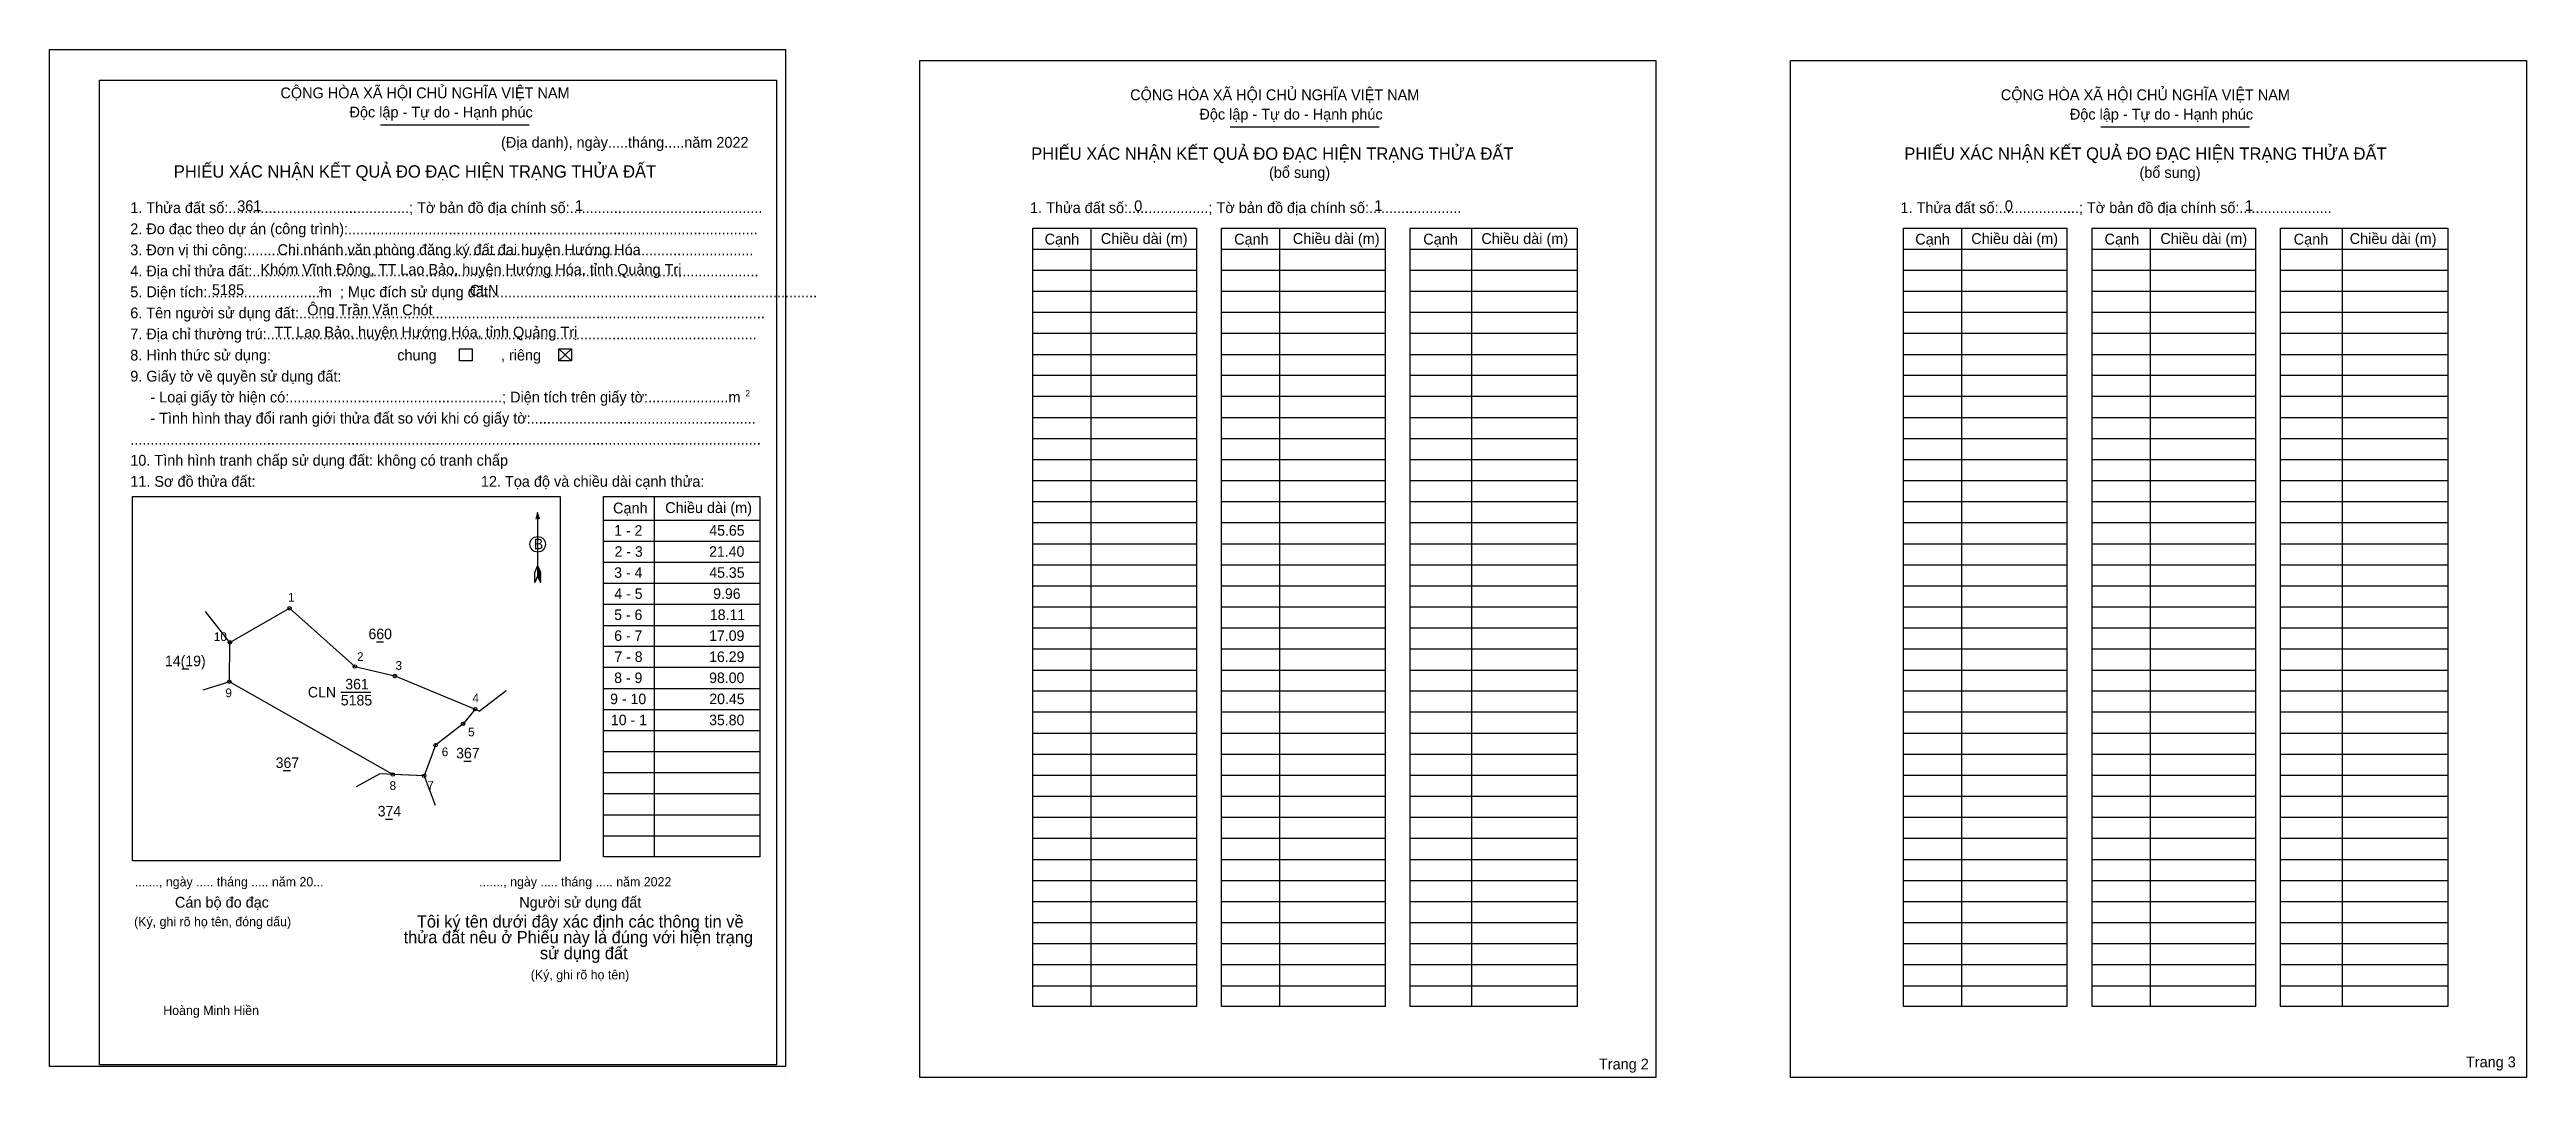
# Model space of a CAD drawing. Extents: x 538400 to 539691, y 1838113 to 1838649.
import ezdxf

# ---------------------------------------------------------------- set-up
doc = ezdxf.new("R2010")
doc.units = 0
for name, color, linetype in [('Level 1', 7, 'Continuous'), ('Level 10', 7, 'Continuous'), ('Level 11', 7, 'Continuous'), ('Level 12', 7, 'Continuous'), ('Level 13', 7, 'Continuous'), ('Level 2', 7, 'Continuous'), ('Level 27', 7, 'Continuous'), ('Level 3', 7, 'Continuous'), ('Level 36', 7, 'Continuous'), ('Level 48', 7, 'Continuous'), ('Level 50', 7, 'Continuous'), ('Level 52', 7, 'Continuous'), ('Level 6', 7, 'Continuous'), ('Level 9', 7, 'Continuous')]:
    doc.layers.add(name, color=color, linetype=linetype)

msp = doc.modelspace()

# ---------------------------------------------------------------- linework, layer by layer
at = {"layer": 'Level 1'}
for p, q in [((538399.7, 1838643.3), (538399.7, 1838643.3)), ((538853.5, 1838643.3), (538853.5, 1838643.3)), ((538572.2, 1838609.6), (538649.8, 1838609.6)), ((539015.3, 1838608.6), (539092.9, 1838608.6)), ((539469.1, 1838608.6), (539546.7, 1838608.6)), ((538942.6, 1838555.8), (538942.6, 1838149.6)), ((539040.9, 1838555.8), (539040.9, 1838149.6)), ((539141.1, 1838555.8), (539141.1, 1838149.6)), ((539396.5, 1838555.8), (539396.5, 1838149.6)), ((539494.8, 1838555.8), (539494.8, 1838149.6)), ((539594.9, 1838555.8), (539594.9, 1838149.6)), ((538912.4, 1838544.8), (538997.7, 1838544.8)), ((539010.7, 1838544.8), (539096, 1838544.8)), ((539109, 1838544.8), (539196.1, 1838544.8)), ((539366.3, 1838544.8), (539451.5, 1838544.8)), ((539464.6, 1838544.8), (539549.8, 1838544.8)), ((539562.9, 1838544.8), (539650, 1838544.8)), ((538912.4, 1838533.9), (538997.7, 1838533.9)), ((539010.7, 1838533.9), (539096, 1838533.9)), ((539109, 1838533.9), (539196.1, 1838533.9)), ((539366.3, 1838533.9), (539451.5, 1838533.9)), ((539464.6, 1838533.9), (539549.8, 1838533.9)), ((539562.9, 1838533.9), (539650, 1838533.9)), ((538912.4, 1838522.9), (538997.7, 1838522.9)), ((539010.7, 1838522.9), (539096, 1838522.9)), ((539109, 1838522.9), (539196.1, 1838522.9)), ((539366.3, 1838522.9), (539451.5, 1838522.9)), ((539464.6, 1838522.9), (539549.8, 1838522.9)), ((539562.9, 1838522.9), (539650, 1838522.9)), ((538912.4, 1838511.9), (538997.7, 1838511.9)), ((539010.7, 1838511.9), (539096, 1838511.9)), ((539109, 1838511.9), (539196.1, 1838511.9)), ((539366.3, 1838511.9), (539451.5, 1838511.9)), ((539464.6, 1838511.9), (539549.8, 1838511.9)), ((539562.9, 1838511.9), (539650, 1838511.9)), ((538665.2, 1838492.8), (538671.8, 1838486.6)), ((538665.2, 1838486.6), (538671.8, 1838492.8)), ((538912.4, 1838500.9), (538997.7, 1838500.9)), ((538912.4, 1838489.9), (538997.7, 1838489.9)), ((539010.7, 1838500.9), (539096, 1838500.9)), ((539010.7, 1838489.9), (539096, 1838489.9)), ((539109, 1838500.9), (539196.1, 1838500.9)), ((539109, 1838489.9), (539196.1, 1838489.9)), ((539366.3, 1838500.9), (539451.5, 1838500.9)), ((539366.3, 1838489.9), (539451.5, 1838489.9)), ((539464.6, 1838500.9), (539549.8, 1838500.9)), ((539464.6, 1838489.9), (539549.8, 1838489.9)), ((539562.9, 1838500.9), (539650, 1838500.9)), ((539562.9, 1838489.9), (539650, 1838489.9)), ((538912.4, 1838479), (538997.7, 1838479)), ((539010.7, 1838479), (539096, 1838479)), ((539109, 1838479), (539196.1, 1838479)), ((539366.3, 1838479), (539451.5, 1838479)), ((539464.6, 1838479), (539549.8, 1838479)), ((539562.9, 1838479), (539650, 1838479)), ((538912.4, 1838468), (538997.7, 1838468)), ((539010.7, 1838468), (539096, 1838468)), ((539109, 1838468), (539196.1, 1838468)), ((539366.3, 1838468), (539451.5, 1838468)), ((539464.6, 1838468), (539549.8, 1838468)), ((539562.9, 1838468), (539650, 1838468)), ((538912.4, 1838457), (538997.7, 1838457)), ((539010.7, 1838457), (539096, 1838457)), ((539109, 1838457), (539196.1, 1838457)), ((539366.3, 1838457), (539451.5, 1838457)), ((539464.6, 1838457), (539549.8, 1838457)), ((539562.9, 1838457), (539650, 1838457)), ((538912.4, 1838446), (538997.7, 1838446)), ((539010.7, 1838446), (539096, 1838446)), ((539109, 1838446), (539196.1, 1838446)), ((539366.3, 1838446), (539451.5, 1838446)), ((539464.6, 1838446), (539549.8, 1838446)), ((539562.9, 1838446), (539650, 1838446)), ((538912.4, 1838435), (538997.7, 1838435)), ((539010.7, 1838435), (539096, 1838435)), ((539109, 1838435), (539196.1, 1838435)), ((539366.3, 1838435), (539451.5, 1838435)), ((539464.6, 1838435), (539549.8, 1838435)), ((539562.9, 1838435), (539650, 1838435)), ((538442.9, 1838415.7), (538442.9, 1838415.7)), ((538714.9, 1838415.7), (538714.9, 1838227.8)), ((538912.4, 1838424.1), (538997.7, 1838424.1)), ((538912.4, 1838413.1), (538997.7, 1838413.1)), ((539010.7, 1838424.1), (539096, 1838424.1)), ((539010.7, 1838413.1), (539096, 1838413.1)), ((539109, 1838424.1), (539196.1, 1838424.1)), ((539109, 1838413.1), (539196.1, 1838413.1)), ((539366.3, 1838424.1), (539451.5, 1838424.1)), ((539366.3, 1838413.1), (539451.5, 1838413.1)), ((539464.6, 1838424.1), (539549.8, 1838424.1)), ((539464.6, 1838413.1), (539549.8, 1838413.1)), ((539562.9, 1838424.1), (539650, 1838424.1)), ((539562.9, 1838413.1), (539650, 1838413.1)), ((538654.2, 1838407.4), (538654.2, 1838374.2)), ((538688.5, 1838403.4), (538770, 1838403.4)), ((538912.4, 1838402.1), (538997.7, 1838402.1)), ((539010.7, 1838402.1), (539096, 1838402.1)), ((539109, 1838402.1), (539196.1, 1838402.1)), ((539366.3, 1838402.1), (539451.5, 1838402.1)), ((539464.6, 1838402.1), (539549.8, 1838402.1)), ((539562.9, 1838402.1), (539650, 1838402.1)), ((538688.5, 1838392.5), (538770, 1838392.5)), ((538912.4, 1838391.1), (538997.7, 1838391.1)), ((539010.7, 1838391.1), (539096, 1838391.1)), ((539109, 1838391.1), (539196.1, 1838391.1)), ((539366.3, 1838391.1), (539451.5, 1838391.1)), ((539464.6, 1838391.1), (539549.8, 1838391.1)), ((539562.9, 1838391.1), (539650, 1838391.1)), ((538652.7, 1838370.8), (538652.8, 1838376.3)), ((538654.2, 1838374.2), (538652.7, 1838370.8)), ((538654.2, 1838379.7), (538652.8, 1838376.3)), ((538654.2, 1838379.7), (538655.6, 1838376.3)), ((538654.2, 1838379.2), (538655.6, 1838375.8)), ((538654.2, 1838378.8), (538655.6, 1838375.4)), ((538654.2, 1838378.3), (538655.6, 1838374.9)), ((538654.2, 1838377.8), (538655.6, 1838374.4)), ((538654.2, 1838377.3), (538655.6, 1838373.9)), ((538654.2, 1838376.8), (538655.6, 1838373.4)), ((538654.2, 1838376.4), (538655.7, 1838372.9)), ((538654.2, 1838375.9), (538655.7, 1838372.4)), ((538654.2, 1838375.4), (538655.7, 1838371.9)), ((538654.2, 1838374.9), (538655.7, 1838371.4)), ((538654.2, 1838374.2), (538655.7, 1838370.8)), ((538655.7, 1838370.8), (538655.6, 1838376.3)), ((538688.5, 1838381.5), (538770, 1838381.5)), ((538912.4, 1838380.1), (538997.7, 1838380.1)), ((539010.7, 1838380.1), (539096, 1838380.1)), ((539109, 1838380.1), (539196.1, 1838380.1)), ((539366.3, 1838380.1), (539451.5, 1838380.1)), ((539464.6, 1838380.1), (539549.8, 1838380.1)), ((539562.9, 1838380.1), (539650, 1838380.1)), ((538688.5, 1838370.5), (538770, 1838370.5)), ((538912.4, 1838369.2), (538997.7, 1838369.2)), ((539010.7, 1838369.2), (539096, 1838369.2)), ((539109, 1838369.2), (539196.1, 1838369.2)), ((539366.3, 1838369.2), (539451.5, 1838369.2)), ((539464.6, 1838369.2), (539549.8, 1838369.2)), ((539562.9, 1838369.2), (539650, 1838369.2)), ((538688.5, 1838359.5), (538770, 1838359.5)), ((538688.5, 1838348.5), (538770, 1838348.5)), ((538912.4, 1838358.2), (538997.7, 1838358.2)), ((538912.4, 1838347.2), (538997.7, 1838347.2)), ((539010.7, 1838358.2), (539096, 1838358.2)), ((539010.7, 1838347.2), (539096, 1838347.2)), ((539109, 1838358.2), (539196.1, 1838358.2)), ((539109, 1838347.2), (539196.1, 1838347.2)), ((539366.3, 1838358.2), (539451.5, 1838358.2)), ((539366.3, 1838347.2), (539451.5, 1838347.2)), ((539464.6, 1838358.2), (539549.8, 1838358.2)), ((539464.6, 1838347.2), (539549.8, 1838347.2)), ((539562.9, 1838358.2), (539650, 1838358.2)), ((539562.9, 1838347.2), (539650, 1838347.2)), ((538688.5, 1838337.6), (538770, 1838337.6)), ((538912.4, 1838336.2), (538997.7, 1838336.2)), ((539010.7, 1838336.2), (539096, 1838336.2)), ((539109, 1838336.2), (539196.1, 1838336.2)), ((539366.3, 1838336.2), (539451.5, 1838336.2)), ((539464.6, 1838336.2), (539549.8, 1838336.2)), ((539562.9, 1838336.2), (539650, 1838336.2)), ((538688.5, 1838326.6), (538770, 1838326.6)), ((538912.4, 1838325.2), (538997.7, 1838325.2)), ((539010.7, 1838325.2), (539096, 1838325.2)), ((539109, 1838325.2), (539196.1, 1838325.2)), ((539366.3, 1838325.2), (539451.5, 1838325.2)), ((539464.6, 1838325.2), (539549.8, 1838325.2)), ((539562.9, 1838325.2), (539650, 1838325.2)), ((538688.5, 1838315.6), (538770, 1838315.6)), ((538912.4, 1838314.3), (538997.7, 1838314.3)), ((539010.7, 1838314.3), (539096, 1838314.3)), ((539109, 1838314.3), (539196.1, 1838314.3)), ((539366.3, 1838314.3), (539451.5, 1838314.3)), ((539464.6, 1838314.3), (539549.8, 1838314.3)), ((539562.9, 1838314.3), (539650, 1838314.3)), ((538688.5, 1838304.6), (538770, 1838304.6)), ((538912.4, 1838303.3), (538997.7, 1838303.3)), ((539010.7, 1838303.3), (539096, 1838303.3)), ((539109, 1838303.3), (539196.1, 1838303.3)), ((539366.3, 1838303.3), (539451.5, 1838303.3)), ((539464.6, 1838303.3), (539549.8, 1838303.3)), ((539562.9, 1838303.3), (539650, 1838303.3)), ((538688.5, 1838293.6), (538770, 1838293.6)), ((538688.5, 1838282.7), (538770, 1838282.7)), ((538912.4, 1838292.3), (538997.7, 1838292.3)), ((539010.7, 1838292.3), (539096, 1838292.3)), ((539109, 1838292.3), (539196.1, 1838292.3)), ((539366.3, 1838292.3), (539451.5, 1838292.3)), ((539464.6, 1838292.3), (539549.8, 1838292.3)), ((539562.9, 1838292.3), (539650, 1838292.3)), ((538688.5, 1838271.7), (538770, 1838271.7)), ((538912.4, 1838281.3), (538997.7, 1838281.3)), ((538912.4, 1838270.3), (538997.7, 1838270.3)), ((539010.7, 1838281.3), (539096, 1838281.3)), ((539010.7, 1838270.3), (539096, 1838270.3)), ((539109, 1838281.3), (539196.1, 1838281.3)), ((539109, 1838270.3), (539196.1, 1838270.3)), ((539366.3, 1838281.3), (539451.5, 1838281.3)), ((539366.3, 1838270.3), (539451.5, 1838270.3)), ((539464.6, 1838281.3), (539549.8, 1838281.3)), ((539464.6, 1838270.3), (539549.8, 1838270.3)), ((539562.9, 1838281.3), (539650, 1838281.3)), ((539562.9, 1838270.3), (539650, 1838270.3)), ((538688.5, 1838260.7), (538770, 1838260.7)), ((538912.4, 1838259.4), (538997.7, 1838259.4)), ((539010.7, 1838259.4), (539096, 1838259.4)), ((539109, 1838259.4), (539196.1, 1838259.4)), ((539366.3, 1838259.4), (539451.5, 1838259.4)), ((539464.6, 1838259.4), (539549.8, 1838259.4)), ((539562.9, 1838259.4), (539650, 1838259.4)), ((538688.5, 1838249.7), (538770, 1838249.7)), ((538912.4, 1838248.4), (538997.7, 1838248.4)), ((539010.7, 1838248.4), (539096, 1838248.4)), ((539109, 1838248.4), (539196.1, 1838248.4)), ((539366.3, 1838248.4), (539451.5, 1838248.4)), ((539464.6, 1838248.4), (539549.8, 1838248.4)), ((539562.9, 1838248.4), (539650, 1838248.4)), ((538688.5, 1838238.7), (538770, 1838238.7)), ((538912.4, 1838237.4), (538997.7, 1838237.4)), ((539010.7, 1838237.4), (539096, 1838237.4)), ((539109, 1838237.4), (539196.1, 1838237.4)), ((539366.3, 1838237.4), (539451.5, 1838237.4)), ((539464.6, 1838237.4), (539549.8, 1838237.4)), ((539562.9, 1838237.4), (539650, 1838237.4)), ((538666, 1838225.7), (538666, 1838225.7)), ((538912.4, 1838226.4), (538997.7, 1838226.4)), ((539010.7, 1838226.4), (539096, 1838226.4)), ((539109, 1838226.4), (539196.1, 1838226.4)), ((539366.3, 1838226.4), (539451.5, 1838226.4)), ((539464.6, 1838226.4), (539549.8, 1838226.4)), ((539562.9, 1838226.4), (539650, 1838226.4)), ((538912.4, 1838215.4), (538997.7, 1838215.4)), ((539010.7, 1838215.4), (539096, 1838215.4)), ((539109, 1838215.4), (539196.1, 1838215.4)), ((539366.3, 1838215.4), (539451.5, 1838215.4)), ((539464.6, 1838215.4), (539549.8, 1838215.4)), ((539562.9, 1838215.4), (539650, 1838215.4)), ((538912.4, 1838204.5), (538997.7, 1838204.5)), ((538912.4, 1838193.5), (538997.7, 1838193.5)), ((539010.7, 1838204.5), (539096, 1838204.5)), ((539010.7, 1838193.5), (539096, 1838193.5)), ((539109, 1838204.5), (539196.1, 1838204.5)), ((539109, 1838193.5), (539196.1, 1838193.5)), ((539366.3, 1838204.5), (539451.5, 1838204.5)), ((539366.3, 1838193.5), (539451.5, 1838193.5)), ((539464.6, 1838204.5), (539549.8, 1838204.5)), ((539464.6, 1838193.5), (539549.8, 1838193.5)), ((539562.9, 1838204.5), (539650, 1838204.5)), ((539562.9, 1838193.5), (539650, 1838193.5)), ((538912.4, 1838182.5), (538997.7, 1838182.5)), ((539010.7, 1838182.5), (539096, 1838182.5)), ((539109, 1838182.5), (539196.1, 1838182.5)), ((539366.3, 1838182.5), (539451.5, 1838182.5)), ((539464.6, 1838182.5), (539549.8, 1838182.5)), ((539562.9, 1838182.5), (539650, 1838182.5)), ((538912.4, 1838171.5), (538997.7, 1838171.5)), ((539010.7, 1838171.5), (539096, 1838171.5)), ((539109, 1838171.5), (539196.1, 1838171.5)), ((539366.3, 1838171.5), (539451.5, 1838171.5)), ((539464.6, 1838171.5), (539549.8, 1838171.5)), ((539562.9, 1838171.5), (539650, 1838171.5)), ((538912.4, 1838160.5), (538997.7, 1838160.5)), ((539010.7, 1838160.5), (539096, 1838160.5)), ((539109, 1838160.5), (539196.1, 1838160.5)), ((539366.3, 1838160.5), (539451.5, 1838160.5)), ((539464.6, 1838160.5), (539549.8, 1838160.5)), ((539562.9, 1838160.5), (539650, 1838160.5)), ((538783.4, 1838112.6), (538783.4, 1838112.6)), ((539237.2, 1838112.6), (539237.2, 1838112.6))]:
    msp.add_line(p, q, dxfattribs=at)
for points in [[(538912.4, 1838555.8), (538997.7, 1838555.8), (538997.7, 1838149.6), (538912.4, 1838149.6)], [(539010.7, 1838555.8), (539096, 1838555.8), (539096, 1838149.6), (539010.7, 1838149.6)], [(539109, 1838555.8), (539196.1, 1838555.8), (539196.1, 1838149.6), (539109, 1838149.6)], [(539366.3, 1838555.8), (539451.5, 1838555.8), (539451.5, 1838149.6), (539366.3, 1838149.6)], [(539464.6, 1838555.8), (539549.8, 1838555.8), (539549.8, 1838149.6), (539464.6, 1838149.6)], [(539562.9, 1838555.8), (539650, 1838555.8), (539650, 1838149.6), (539562.9, 1838149.6)], [(538442.9, 1838415.7), (538666, 1838415.7), (538666, 1838225.7), (538442.9, 1838225.7)], [(538688.5, 1838415.7), (538770, 1838415.7), (538770, 1838227.8), (538688.5, 1838227.8)]]:
    msp.add_lwpolyline(points, close=True, dxfattribs=at)
msp.add_lwpolyline([(538655.2, 1838403.9), (538654.2, 1838407.4), (538653.3, 1838403.9)], dxfattribs=at)
msp.add_circle((538654.2, 1838390.8), 4.05, dxfattribs=at)
at = {"layer": 'Level 10'}
for p, q in [((538493.7, 1838339.6), (538481.1, 1838355.8)), ((538621.6, 1838304.8), (538624, 1838303.8))]:
    msp.add_line(p, q, dxfattribs=at)
msp.add_lwpolyline([(538524.8, 1838357.4), (538558.9, 1838327), (538579.7, 1838322.1), (538621.6, 1838304.8), (538615.3, 1838297.1), (538601, 1838286), (538595, 1838270), (538578.7, 1838270.7), (538493.5, 1838319.1), (538493.7, 1838339.6)], close=True, dxfattribs=at)
at = {"layer": 'Level 11'}
for centre in [(538524.8, 1838357.4), (538524.8, 1838357.4), (538493.7, 1838339.6), (538558.9, 1838327), (538579.7, 1838322.1), (538493.5, 1838319.1), (538615.3, 1838297.1), (538621.6, 1838304.8), (538601, 1838286), (538578.7, 1838270.7), (538595, 1838270)]:
    msp.add_circle(centre, 0.915, dxfattribs=at)
at = {"layer": 'Level 12'}
for p, q in [((538637.7, 1838314.4), (538623.7, 1838303.6)), ((538637.7, 1838314.4), (538623.7, 1838303.6)), ((538601, 1838286), (538595, 1838270)), ((538572, 1838271), (538559.6, 1838264.3)), ((538595, 1838270), (538572, 1838271)), ((538595, 1838270), (538600.7, 1838254.7)), ((538595, 1838270), (538599.7, 1838257.4))]:
    msp.add_line(p, q, dxfattribs=at)
at = {"layer": 'Level 2'}
for points in [[(538399.7, 1838649), (538783.4, 1838649), (538783.4, 1838118.3), (538399.7, 1838118.3)], [(538853.5, 1838643.3), (539237.2, 1838643.3), (539237.2, 1838112.6), (538853.5, 1838112.6)], [(539307.4, 1838643.3), (539691.1, 1838643.3), (539691.1, 1838112.6), (539307.4, 1838112.6)]]:
    msp.add_lwpolyline(points, close=True, dxfattribs=at)
at = {"layer": 'Level 27'}
msp.add_line((538493.5, 1838319.1), (538479.6, 1838314.6), dxfattribs=at)
at = {"layer": 'Level 3'}
msp.add_lwpolyline([(538425.7, 1838633), (538778.8, 1838633), (538778.8, 1838119.2), (538425.7, 1838119.2)], close=True, dxfattribs=at)
at = {"layer": 'Level 50'}
for points in [[(538613.4, 1838492.8), (538620, 1838492.8), (538620, 1838486.6), (538613.4, 1838486.6)], [(538665.2, 1838492.8), (538671.8, 1838492.8), (538671.8, 1838486.6), (538665.2, 1838486.6)]]:
    msp.add_lwpolyline(points, close=True, dxfattribs=at)
at = {"layer": 'Level 9'}
for p, q in [((538570.1, 1838339.9), (538573.8, 1838339.9)), ((538468.7, 1838325.8), (538472.4, 1838325.8)), ((538551.6, 1838313.7), (538567.3, 1838313.7)), ((538521.6, 1838272.7), (538525.4, 1838272.7)), ((538615.7, 1838277.7), (538619.5, 1838277.7)), ((538574.8, 1838247.3), (538578.6, 1838247.3))]:
    msp.add_line(p, q, dxfattribs=at)

# ---------------------------------------------------------------- texts
at = {"layer": 'Level 1'}
for s, height, p in [('CỘNG HÒA XÃ HỘI CHỦ NGHĨA VIỆT NAM', 5.636, (538520.1, 1838623.5)), ('Độc lập - Tự do - Hạnh phúc', 5.636, (538556.1, 1838613.5)), ('CỘNG HÒA XÃ HỘI CHỦ NGHĨA VIỆT NAM', 5.636, (538963.1, 1838622.5)), ('Độc lập - Tự do - Hạnh phúc', 5.636, (538999.2, 1838612.4)), ('CỘNG HÒA XÃ HỘI CHỦ NGHĨA VIỆT NAM', 5.636, (539417, 1838622.5)), ('Độc lập - Tự do - Hạnh phúc', 5.636, (539453, 1838612.4)), ('(Địa danh), ngày.....tháng.....năm 2022', 5.636, (538635.1, 1838597.7)), ('PHIẾU XÁC NHẬN KẾT QUẢ ĐO ĐẠC HIỆN TRẠNG THỬA ĐẤT', 6.442, (538911.5, 1838591.4)), ('PHIẾU XÁC NHẬN KẾT QUẢ ĐO ĐẠC HIỆN TRẠNG THỬA ĐẤT', 6.442, (539366.7, 1838591.4)), ('PHIẾU XÁC NHẬN KẾT QUẢ ĐO ĐẠC HIỆN TRẠNG THỬA ĐẤT', 6.442, (538464.5, 1838582.1)), ('(bổ sung)', 5.64, (539035.5, 1838582)), ('(bổ sung)', 5.64, (539489.3, 1838582)), ('1. Thửa đất số:.............................................; Tờ bản đồ địa chính số:................................................', 5.6361, (538441.8, 1838563.6)), ('1. Thửa đất số:....................; Tờ bản đồ địa chính số:.......................', 5.636, (538910.9, 1838563.6)), ('1. Thửa đất số:....................; Tờ bản đồ địa chính số:.......................', 5.636, (539364.7, 1838563.6)), ('2. Đo đạc theo dự án (công trình):......................................................................................................', 5.6361, (538441.8, 1838552.6)), ('Chiều dài (m)', 5.636, (538947.8, 1838547.5)), ('Chiều dài (m)', 5.636, (539047.9, 1838547.5)), ('Chiều dài (m)', 5.636, (539146.2, 1838547.5)), ('Chiều dài (m)', 5.636, (539401.6, 1838547.5)), ('Chiều dài (m)', 5.636, (539500.2, 1838547.5)), ('Chiều dài (m)', 5.636, (539598.9, 1838547.5)), ('3. Đơn vị thi công:..............................................................................................................................', 5.6361, (538441.8, 1838541.6)), ('Cạnh', 5.64, (538918.5, 1838547.2)), ('Cạnh', 5.64, (539017.3, 1838547.2)), ('Cạnh', 5.64, (539115.9, 1838547.2)), ('Cạnh', 5.64, (539372.4, 1838547.2)), ('Cạnh', 5.64, (539471.1, 1838547.2)), ('Cạnh', 5.64, (539569.7, 1838547.2)), ('4. Địa chỉ thửa đất:..............................................................................................................................', 5.6361, (538441.8, 1838530.6)), ('5. Diện tích:............................m  ; Mục đích sử dụng đất:.................................................................................', 5.6361, (538441.8, 1838519.7)), ('6. Tên người sử dụng đất:....................................................................................................................', 5.6361, (538441.8, 1838508.7)), ('2', 3.22, (538539.9, 1838522.2)), ('7. Địa chỉ thường trú:..........................................................................................................................', 5.6361, (538441.8, 1838497.7)), ('chung                , riêng', 5.636, (538581, 1838486.7)), ('9. Giấy tờ về quyền sử dụng đất:', 5.636, (538441.8, 1838475.7)), ('     - Loại giấy tờ hiện có:.....................................................; Diện tích trên giấy tờ:....................m', 5.6361, (538441.8, 1838464.8)), ('2', 3.22, (538762.5, 1838468)), ('     - Tình hình thay đổi ranh giới thửa đất so với khi có giấy tờ:........................................................', 5.6361, (538441.8, 1838453.8)), ('10. Tình hình tranh chấp sử dụng đất: không có tranh chấp', 5.636, (538441.8, 1838431.8)), ('.............................................................................................................................................................', 5.6361, (538441.8, 1838442.8)), ('11. Sơ đồ thửa đất:', 5.636, (538441.8, 1838420.8)), ('12. Tọa độ và chiều dài cạnh thửa:', 5.636, (538624.6, 1838420.8)), ('Cạnh', 5.64, (538693.5, 1838406.9)), ('Chiều dài (m)', 5.636, (538720.7, 1838407.1)), ('B', 5.49, (538652.2, 1838388.2)), ('......., ngày ..... tháng ..... năm 20...', 4.831, (538444.2, 1838212.3)), ('Cán bộ đo đạc', 5.636, (538465.1, 1838201.2)), ('......., ngày ..... tháng ..... năm 2022', 4.831, (538623.7, 1838212.3)), ('Người sử dụng đất', 5.636, (538644.6, 1838201.2)), ('(Ký, ghi rõ họ tên, đóng dấu)', 4.831, (538443.8, 1838191.5)), ('Tôi ký tên dưới đây xác định các thông tin về', 6.405, (538591.2, 1838190.8)), ('thửa đất nêu ở Phiếu này là đúng với hiện trạng', 6.405, (538584.3, 1838182.6)), ('sử dụng đất', 6.405, (538655.4, 1838174.3)), ('(Ký, ghi rõ họ tên)', 4.831, (538650.6, 1838163.8)), ('Hoàng Minh Hiền', 4.831, (538459, 1838145.2)), ('Trang 2', 5.64, (539207.5, 1838116.8)), ('Trang 3', 5.64, (539659.5, 1838117.9))]:
    msp.add_text(s, height=height, dxfattribs=at).set_placement(p)
at = {"layer": 'Level 13'}
for s, p in [('CLN', (538534.4, 1838310.9)), ('5185', (538551.6, 1838306.7)), ('361', (538553.9, 1838315.1))]:
    msp.add_text(s, height=5.49, dxfattribs=at).set_placement(p)
at = {"layer": 'Level 36'}
for s, p in [('660', (538566, 1838341.3)), ('14(19)', (538459.9, 1838327.2)), ('367', (538611.7, 1838279.1)), ('367', (538517.6, 1838274.1)), ('374', (538570.8, 1838248.8))]:
    msp.add_text(s, height=5.49, dxfattribs=at).set_placement(p)
at = {"layer": 'Level 48'}
msp.add_text('8. Hình thức sử dụng:', height=5.636, dxfattribs=at).set_placement((538441.8, 1838486.7))
at = {"layer": 'Level 52'}
for s, p in [('1 - 2', (538694.1, 1838395.3)), ('45.65', (538743.7, 1838395.3)), ('2 - 3', (538694.3, 1838384.3)), ('21.40', (538743.6, 1838384.3)), ('3 - 4', (538694.1, 1838373.3)), ('45.35', (538743.7, 1838373.3)), ('4 - 5', (538694.2, 1838362.3)), ('9.96', (538745.7, 1838362.3)), ('5 - 6', (538694.1, 1838351.3)), ('18.11', (538744, 1838351.3)), ('6 - 7', (538694.1, 1838340.4)), ('7 - 8', (538694.2, 1838329.4)), ('17.09', (538743.6, 1838340.4)), ('16.29', (538743.6, 1838329.4)), ('8 - 9', (538694.1, 1838318.4)), ('98.00', (538743.6, 1838318.4)), ('9 - 10', (538692, 1838307.4)), ('20.45', (538743.7, 1838307.4)), ('10 - 1', (538692.4, 1838296.4)), ('35.80', (538743.6, 1838296.4))]:
    msp.add_text(s, height=5.49, dxfattribs=at).set_placement(p)
at = {"layer": 'Level 6'}
for s, height, p in [('361', 5.64, (538497.6, 1838564.6)), ('1', 5.64, (538673.7, 1838564.7)), ('0', 5.64, (538965.2, 1838564.6)), ('1', 5.64, (539090.4, 1838564.7)), ('0', 5.64, (539419.1, 1838564.6)), ('1', 5.64, (539544.3, 1838564.7)), ('Chi nhánh văn phòng đăng ký đất đai huyện Hướng Hóa', 5.636, (538518.6, 1838541.7)), ('Khóm Vĩnh Đông, TT Lao Bảo, huyện Hướng Hóa, tỉnh Quảng Trị', 5.636, (538509.7, 1838531.4)), ('5185', 5.64, (538484.4, 1838520.8)), ('Ông Trần Văn Chót', 5.636, (538534.1, 1838510.3)), ('CLN', 5.64, (538618.7, 1838520.5)), ('TT Lao Bảo, huyện Hướng Hóa, tỉnh Quảng Trị', 5.636, (538517, 1838498.7))]:
    msp.add_text(s, height=height, dxfattribs=at).set_placement(p)
at = {"layer": 'Level 9'}
for s, p in [('1', (538524.1, 1838360.9)), ('10', (538485.4, 1838340.3)), ('2', (538560, 1838329.9)), ('3', (538580.1, 1838325.3)), ('9', (538491.4, 1838311)), ('4', (538620.2, 1838308.3)), ('6', (538604.2, 1838280.2)), ('5', (538617.9, 1838290.6)), ('8', (538577, 1838262.6)), ('7', (538596.7, 1838262.8))]:
    msp.add_text(s, height=4.57, dxfattribs=at).set_placement(p)

doc.saveas('drawing.dxf')
